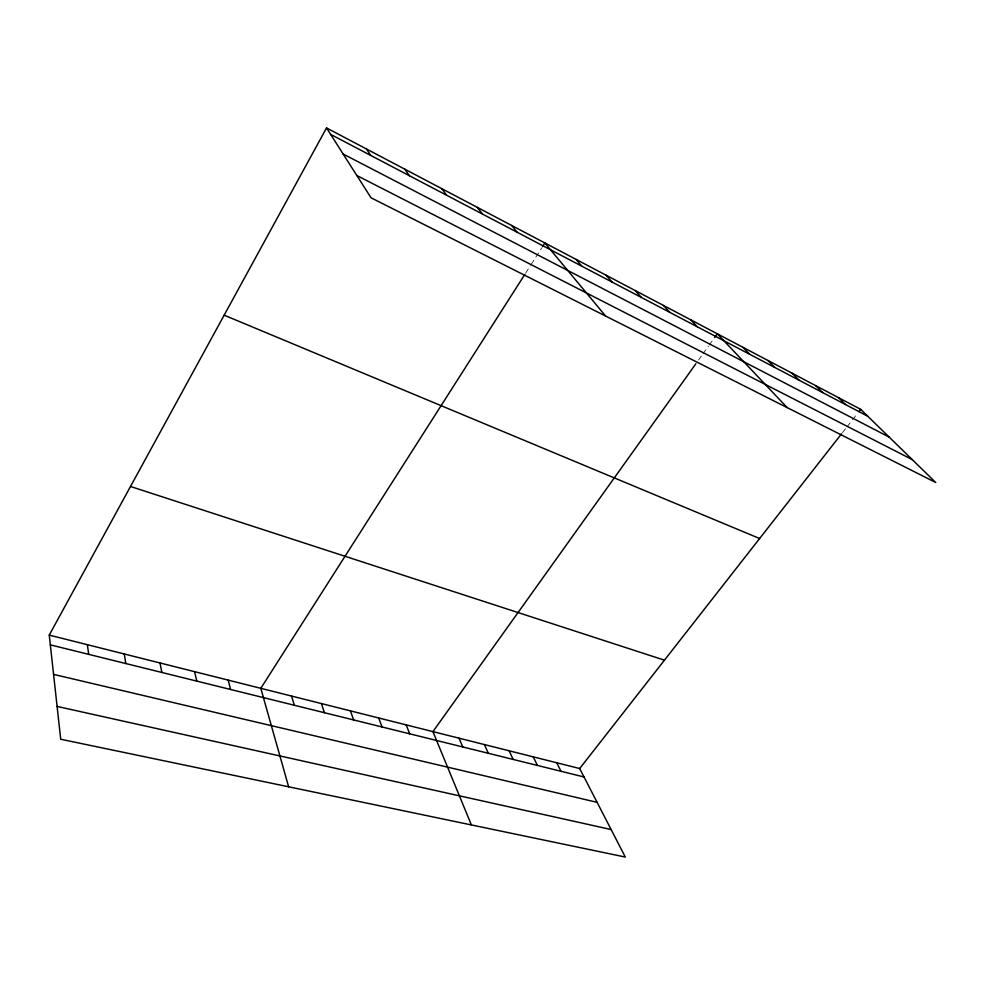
<?xml version="1.0" encoding="UTF-8"?>
<svg xmlns="http://www.w3.org/2000/svg" width="985" height="985" viewBox="0 0 985 985"><rect width="100%" height="100%" fill="white"/><g stroke="black" fill="none" stroke-linecap="round" stroke-linejoin="round"><path stroke-width="0.74" stroke-dasharray="4.92 3.69" d="M525.608 273.165L530.423 265.618M531.223 264.349L541.664 247.998M698.537 360.017L702.108 355.019M703.007 353.775L708.363 346.277M709.249 345.033L713.719 338.791M842.471 432.637L846.115 427.97M847.026 426.813L851.582 420.989M852.493 419.819L857.048 413.995"/><path stroke-width="1.48" d="M49.25 635.103L579.685 768.534L625.303 857.061L60.713 739.242L49.25 635.103L326.527 127.939L860.693 409.341L935.75 482.515L371.037 197.788L326.527 127.939M524.808 274.421L260.803 688.318L288.63 786.806M542.464 246.743L544.865 242.963L605.664 316.087M695.866 363.773L432.932 731.621L471.384 824.938M714.605 337.535L717.289 333.792L787.2 407.618M579.685 768.534L841.559 433.794M858.871 411.668L860.693 409.341M57.105 706.43L611.131 829.542M53.572 674.38L597.107 802.344M50.321 644.855L584.031 776.98M130.5 486.479L664.444 660.184M224.161 315.175L759.632 538.524M356.841 175.515L912.27 459.613M343.125 154.005L889.184 437.118M330.628 134.379L867.797 416.261M838.494 397.644L845.524 404.576M815.654 385.615L822.598 392.547M792.137 373.229L799.007 380.161M767.931 360.473L774.702 367.417M742.986 347.336L749.671 354.268M690.78 319.829L697.232 326.761M663.447 305.424L669.763 312.344M635.226 290.563L641.395 297.458M606.095 275.209L612.104 282.092M575.991 259.363L581.839 266.209M511.695 225.491L517.15 232.263M477.319 207.379L482.551 214.102M441.699 188.615L446.685 195.276M404.737 169.137L409.452 175.749M366.371 148.932L370.803 155.458M556.747 762.759L560.994 771.28M533.23 756.849L537.379 765.431M509.122 750.779L513.148 759.435M484.386 744.562L488.301 753.279M458.998 738.171L462.778 746.962M406.177 724.886L409.686 733.813M378.683 717.966L382.045 726.967M350.438 710.862L353.627 719.937M321.393 703.561L324.41 712.709M291.535 696.05L294.355 705.272M228.2 680.118L230.613 689.488M194.599 671.659L196.778 681.115M159.964 662.954L161.885 672.472M124.221 653.954L125.883 663.558M87.333 644.683L88.712 654.36"/></g></svg>
